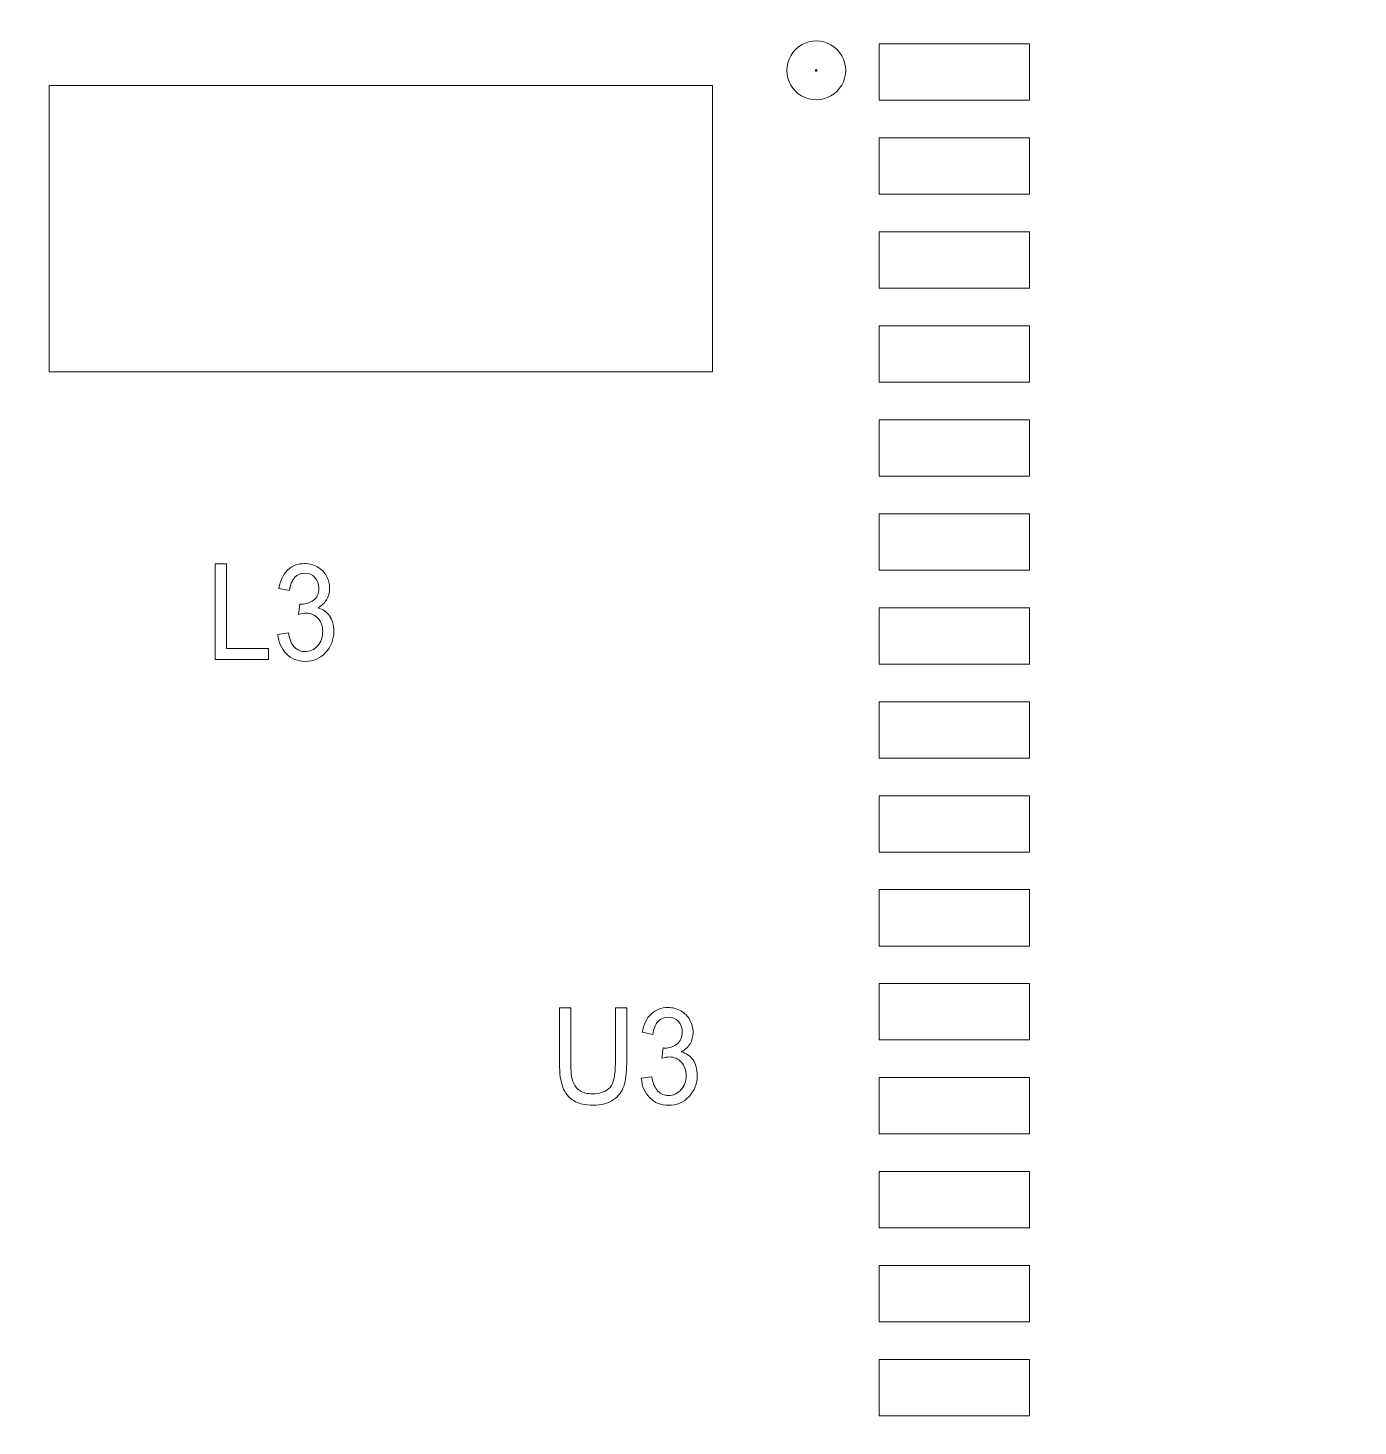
# Model space of a CAD drawing. Header units: millimetres. Extents: x -90 to 99, y -65 to 67.
# Drawn here: x -46.79 to -39.71, y -4.62 to 2.82 of the extents above; entities that cross this region are included whole.
import ezdxf

# ---------------------------------------------------------------- set-up
doc = ezdxf.new("R2010")
doc.units = ezdxf.units.MM
doc.header["$MEASUREMENT"] = 0
for name, color, linetype in [('BG_OUTLINE', 7, 'Continuous'), ('PG_SILKSCREEN_TOP', 7, 'Continuous'), ('PIN_TOP', 7, 'Continuous'), ('RD_SILKSCREEN_TOP', 7, 'Continuous')]:
    doc.layers.add(name, color=color, linetype=linetype)

msp = doc.modelspace()

# ---------------------------------------------------------------- linework, layer by layer
at = {"layer": 'BG_OUTLINE', "color": 3, "lineweight": 9}
msp.add_open_spline([(-71.7269, -61.8795), (-71.7269, -61.8795), (-71.7343, 42.2681), (-71.7343, 42.2681), (-71.7343, 42.2681), (-71.7348, 43.0066), (-71.4419, 43.715), (-70.92, 44.2375), (-70.92, 44.2375), (-70.3982, 44.76), (-69.6866, 45.0538), (-68.9482, 45.0543), (-68.9482, 45.0543), (-68.9482, 45.0543), (75.2046, 45.0543), (75.2046, 45.0543), (75.2046, 45.0543), (76.8319, 45.0552), (78.1763, 43.7805), (78.2661, 42.1556), (78.2661, 42.1556), (78.2661, 42.1556), (78.2661, 31.2814), (78.2661, 31.2814), (78.2661, 31.2814), (78.2661, 31.2814), (72.2646, 31.2814), (72.2646, 31.2814), (72.2646, 31.2814), (72.2646, 31.2814), (72.2646, 26.9814), (72.2646, 26.9814), (72.2646, 26.9814), (72.2646, 26.9814), (78.2661, 26.9814), (78.2661, 26.9814), (78.2661, 26.9814), (78.2661, 26.9814), (78.2661, 18.6553), (78.2661, 18.6553), (78.2661, 18.6553), (78.2661, 18.6553), (72.2496, 18.6553), (72.2496, 18.6553), (72.2496, 18.6553), (72.2496, 18.6553), (72.2496, 14.3553), (72.2496, 14.3553), (72.2496, 14.3553), (72.2496, 14.3553), (78.2661, 14.3553), (78.2661, 14.3553), (78.2661, 14.3553), (78.2661, 14.3553), (78.2661, 9.255), (78.2661, 9.255), (78.2661, 9.255), (78.2661, 9.255), (72.2648, 9.255), (72.2648, 9.255), (72.2648, 9.255), (72.2648, 9.255), (72.2648, 4.955), (72.2648, 4.955), (72.2648, 4.955), (72.2648, 4.955), (78.2661, 4.955), (78.2661, 4.955), (78.2661, 4.955), (78.2661, 4.955), (78.2661, -3.3762), (78.2661, -3.3762), (78.2661, -3.3762), (78.2661, -3.3762), (72.2445, -3.3762), (72.2445, -3.3762), (72.2445, -3.3762), (72.2445, -3.3762), (72.2445, -7.6762), (72.2445, -7.6762), (72.2445, -7.6762), (72.2445, -7.6762), (78.2661, -7.6762), (78.2661, -7.6762), (78.2661, -7.6762), (78.2661, -7.6762), (78.2661, -12.7615), (78.2661, -12.7615), (78.2661, -12.7615), (78.2661, -12.7615), (72.2651, -12.7615), (72.2651, -12.7615), (72.2651, -12.7615), (72.2651, -12.7615), (72.2651, -17.0615), (72.2651, -17.0615), (72.2651, -17.0615), (72.2651, -17.0615), (78.2661, -17.0615), (78.2661, -17.0615), (78.2661, -17.0615), (78.2661, -17.0615), (78.2661, -25.4097), (78.2661, -25.4097), (78.2661, -25.4097), (78.2661, -25.4097), (72.2656, -25.4097), (72.2656, -25.4097), (72.2656, -25.4097), (72.2656, -25.4097), (72.2656, -29.7097), (72.2656, -29.7097), (72.2656, -29.7097), (72.2656, -29.7097), (78.2661, -29.7097), (78.2661, -29.7097), (78.2661, -29.7097), (78.2661, -29.7097), (78.2661, -34.793), (78.2661, -34.793), (78.2661, -34.793), (78.2661, -34.793), (72.2679, -34.793), (72.2679, -34.793), (72.2679, -34.793), (72.2679, -34.793), (72.2679, -39.0929), (72.2679, -39.0929), (72.2679, -39.0929), (72.2679, -39.0929), (78.2661, -39.0929), (78.2661, -39.0929), (78.2661, -39.0929), (78.2661, -39.0929), (78.2661, -47.4269), (78.2661, -47.4269), (78.2661, -47.4269), (78.2661, -47.4269), (72.2679, -47.4269), (72.2679, -47.4269), (72.2679, -47.4269), (72.2679, -47.4269), (72.2679, -51.7269), (72.2679, -51.7269), (72.2679, -51.7269), (72.2679, -51.7269), (78.2661, -51.7269), (78.2661, -51.7269), (78.2661, -51.7269), (78.2661, -51.7269), (78.2661, -51.8138), (78.2661, -51.8138), (78.2661, -51.8138), (78.2661, -51.8138), (78.2656, -61.8468), (78.2656, -61.8468), (78.2656, -61.8468), (78.2661, -62.6669), (77.9407, -63.4536), (77.3612, -64.0339), (77.3612, -64.0339), (76.7817, -64.6142), (75.9915, -64.9405), (75.1713, -64.941), (75.1713, -64.941), (75.1713, -64.941), (-68.6609, -64.9456), (-68.6609, -64.9456), (-68.6609, -64.9456), (-69.4735, -64.9461), (-70.2531, -64.6237), (-70.8281, -64.0495), (-70.8281, -64.0495), (-71.4031, -63.4752), (-71.7264, -62.6922), (-71.7269, -61.8795)], degree=3, knots=[0, 0, 0, 0, 0.022727, 0.022727, 0.022727, 0.022727, 0.045455, 0.045455, 0.045455, 0.045455, 0.068182, 0.068182, 0.068182, 0.068182, 0.090909, 0.090909, 0.090909, 0.090909, 0.113636, 0.113636, 0.113636, 0.113636, 0.136364, 0.136364, 0.136364, 0.136364, 0.159091, 0.159091, 0.159091, 0.159091, 0.181818, 0.181818, 0.181818, 0.181818, 0.204545, 0.204545, 0.204545, 0.204545, 0.227273, 0.227273, 0.227273, 0.227273, 0.25, 0.25, 0.25, 0.25, 0.272727, 0.272727, 0.272727, 0.272727, 0.295455, 0.295455, 0.295455, 0.295455, 0.318182, 0.318182, 0.318182, 0.318182, 0.340909, 0.340909, 0.340909, 0.340909, 0.363636, 0.363636, 0.363636, 0.363636, 0.386364, 0.386364, 0.386364, 0.386364, 0.409091, 0.409091, 0.409091, 0.409091, 0.431818, 0.431818, 0.431818, 0.431818, 0.454545, 0.454545, 0.454545, 0.454545, 0.477273, 0.477273, 0.477273, 0.477273, 0.5, 0.5, 0.5, 0.5, 0.522727, 0.522727, 0.522727, 0.522727, 0.545455, 0.545455, 0.545455, 0.545455, 0.568182, 0.568182, 0.568182, 0.568182, 0.590909, 0.590909, 0.590909, 0.590909, 0.613636, 0.613636, 0.613636, 0.613636, 0.636364, 0.636364, 0.636364, 0.636364, 0.659091, 0.659091, 0.659091, 0.659091, 0.681818, 0.681818, 0.681818, 0.681818, 0.704545, 0.704545, 0.704545, 0.704545, 0.727273, 0.727273, 0.727273, 0.727273, 0.75, 0.75, 0.75, 0.75, 0.772727, 0.772727, 0.772727, 0.772727, 0.795455, 0.795455, 0.795455, 0.795455, 0.818182, 0.818182, 0.818182, 0.818182, 0.840909, 0.840909, 0.840909, 0.840909, 0.863636, 0.863636, 0.863636, 0.863636, 0.886364, 0.886364, 0.886364, 0.886364, 0.909091, 0.909091, 0.909091, 0.909091, 0.931818, 0.931818, 0.931818, 0.931818, 0.954545, 0.954545, 0.954545, 0.954545, 0.977273, 0.977273, 0.977273, 0.977273, 1, 1, 1, 1], dxfattribs=at)
at = {"layer": 'PG_SILKSCREEN_TOP', "color": 6, "lineweight": 9}
for points in [[(-42.75, 2.5956), (-42.75, 2.6515), (-42.7202, 2.7032), (-42.6719, 2.7311), (-42.6719, 2.7311), (-42.6234, 2.7591), (-42.5637, 2.7591), (-42.5153, 2.7311), (-42.5153, 2.7311), (-42.4669, 2.7032), (-42.4371, 2.6515), (-42.4371, 2.5956)], [(-42.4371, 2.5956), (-42.4371, 2.5397), (-42.4669, 2.4881), (-42.5153, 2.4601), (-42.5153, 2.4601), (-42.5637, 2.4322), (-42.6234, 2.4322), (-42.6719, 2.4601), (-42.6719, 2.4601), (-42.7202, 2.4881), (-42.75, 2.5397), (-42.75, 2.5956)], [(-42.5895, 2.5956), (-42.5895, 2.5971), (-42.5902, 2.5984), (-42.5915, 2.5992), (-42.5915, 2.5992), (-42.5928, 2.5999), (-42.5943, 2.5999), (-42.5957, 2.5992), (-42.5957, 2.5992), (-42.5968, 2.5984), (-42.5976, 2.5971), (-42.5976, 2.5956)], [(-42.5976, 2.5956), (-42.5976, 2.5942), (-42.5968, 2.5928), (-42.5957, 2.5921), (-42.5957, 2.5921), (-42.5943, 2.5914), (-42.5928, 2.5914), (-42.5915, 2.5921), (-42.5915, 2.5921), (-42.5902, 2.5928), (-42.5895, 2.5942), (-42.5895, 2.5956)]]:
    msp.add_open_spline(points, degree=3, knots=[0, 0, 0, 0, 0.333333, 0.333333, 0.333333, 0.333333, 0.666667, 0.666667, 0.666667, 0.666667, 1, 1, 1, 1], dxfattribs=at)
at = {"layer": 'PIN_TOP', "lineweight": 9}
for points in [[(-42.2595, 2.7365), (-42.2595, 2.7365), (-41.4594, 2.7365), (-41.4594, 2.7365), (-41.4594, 2.7365), (-41.4594, 2.7365), (-41.4594, 2.4365), (-41.4594, 2.4365), (-41.4594, 2.4365), (-41.4594, 2.4365), (-42.2595, 2.4365), (-42.2595, 2.4365), (-42.2595, 2.4365), (-42.2595, 2.4365), (-42.2595, 2.7365), (-42.2595, 2.7365)], [(-46.6771, 0.9911), (-46.6771, 0.9911), (-46.6771, 2.5151), (-46.6771, 2.5151), (-46.6771, 2.5151), (-46.6771, 2.5151), (-43.1465, 2.5151), (-43.1465, 2.5151), (-43.1465, 2.5151), (-43.1465, 2.5151), (-43.1465, 0.9911), (-43.1465, 0.9911), (-43.1465, 0.9911), (-43.1465, 0.9911), (-46.6771, 0.9911), (-46.6771, 0.9911)], [(-42.2595, 2.2363), (-42.2595, 2.2363), (-41.4594, 2.2363), (-41.4594, 2.2363), (-41.4594, 2.2363), (-41.4594, 2.2363), (-41.4594, 1.9364), (-41.4594, 1.9364), (-41.4594, 1.9364), (-41.4594, 1.9364), (-42.2595, 1.9364), (-42.2595, 1.9364), (-42.2595, 1.9364), (-42.2595, 1.9364), (-42.2595, 2.2363), (-42.2595, 2.2363)], [(-42.2595, 1.7365), (-42.2595, 1.7365), (-41.4594, 1.7365), (-41.4594, 1.7365), (-41.4594, 1.7365), (-41.4594, 1.7365), (-41.4594, 1.4365), (-41.4594, 1.4365), (-41.4594, 1.4365), (-41.4594, 1.4365), (-42.2595, 1.4365), (-42.2595, 1.4365), (-42.2595, 1.4365), (-42.2595, 1.4365), (-42.2595, 1.7365), (-42.2595, 1.7365)], [(-42.2595, 1.2364), (-42.2595, 1.2364), (-41.4594, 1.2364), (-41.4594, 1.2364), (-41.4594, 1.2364), (-41.4594, 1.2364), (-41.4594, 0.9364), (-41.4594, 0.9364), (-41.4594, 0.9364), (-41.4594, 0.9364), (-42.2595, 0.9364), (-42.2595, 0.9364), (-42.2595, 0.9364), (-42.2595, 0.9364), (-42.2595, 1.2364), (-42.2595, 1.2364)], [(-42.2595, 0.7366), (-42.2595, 0.7366), (-41.4594, 0.7366), (-41.4594, 0.7366), (-41.4594, 0.7366), (-41.4594, 0.7366), (-41.4594, 0.4366), (-41.4594, 0.4366), (-41.4594, 0.4366), (-41.4594, 0.4366), (-42.2595, 0.4366), (-42.2595, 0.4366), (-42.2595, 0.4366), (-42.2595, 0.4366), (-42.2595, 0.7366), (-42.2595, 0.7366)], [(-42.2595, 0.2365), (-42.2595, 0.2365), (-41.4594, 0.2365), (-41.4594, 0.2365), (-41.4594, 0.2365), (-41.4594, 0.2365), (-41.4594, -0.0635), (-41.4594, -0.0635), (-41.4594, -0.0635), (-41.4594, -0.0635), (-42.2595, -0.0635), (-42.2595, -0.0635), (-42.2595, -0.0635), (-42.2595, -0.0635), (-42.2595, 0.2365), (-42.2595, 0.2365)], [(-42.2595, -0.2634), (-42.2595, -0.2634), (-41.4594, -0.2634), (-41.4594, -0.2634), (-41.4594, -0.2634), (-41.4594, -0.2634), (-41.4594, -0.5634), (-41.4594, -0.5634), (-41.4594, -0.5634), (-41.4594, -0.5634), (-42.2595, -0.5634), (-42.2595, -0.5634), (-42.2595, -0.5634), (-42.2595, -0.5634), (-42.2595, -0.2634), (-42.2595, -0.2634)], [(-42.2595, -0.7635), (-42.2595, -0.7635), (-41.4594, -0.7635), (-41.4594, -0.7635), (-41.4594, -0.7635), (-41.4594, -0.7635), (-41.4594, -1.0635), (-41.4594, -1.0635), (-41.4594, -1.0635), (-41.4594, -1.0635), (-42.2595, -1.0635), (-42.2595, -1.0635), (-42.2595, -1.0635), (-42.2595, -1.0635), (-42.2595, -0.7635), (-42.2595, -0.7635)], [(-42.2595, -1.2634), (-42.2595, -1.2634), (-41.4594, -1.2634), (-41.4594, -1.2634), (-41.4594, -1.2634), (-41.4594, -1.2634), (-41.4594, -1.5633), (-41.4594, -1.5633), (-41.4594, -1.5633), (-41.4594, -1.5633), (-42.2595, -1.5633), (-42.2595, -1.5633), (-42.2595, -1.5633), (-42.2595, -1.5633), (-42.2595, -1.2634), (-42.2595, -1.2634)], [(-42.2595, -1.7634), (-42.2595, -1.7634), (-41.4594, -1.7634), (-41.4594, -1.7634), (-41.4594, -1.7634), (-41.4594, -1.7634), (-41.4594, -2.0634), (-41.4594, -2.0634), (-41.4594, -2.0634), (-41.4594, -2.0634), (-42.2595, -2.0634), (-42.2595, -2.0634), (-42.2595, -2.0634), (-42.2595, -2.0634), (-42.2595, -1.7634), (-42.2595, -1.7634)], [(-42.2595, -2.2633), (-42.2595, -2.2633), (-41.4594, -2.2633), (-41.4594, -2.2633), (-41.4594, -2.2633), (-41.4594, -2.2633), (-41.4594, -2.5633), (-41.4594, -2.5633), (-41.4594, -2.5633), (-41.4594, -2.5633), (-42.2595, -2.5633), (-42.2595, -2.5633), (-42.2595, -2.5633), (-42.2595, -2.5633), (-42.2595, -2.2633), (-42.2595, -2.2633)], [(-42.2595, -2.7634), (-42.2595, -2.7634), (-41.4594, -2.7634), (-41.4594, -2.7634), (-41.4594, -2.7634), (-41.4594, -2.7634), (-41.4594, -3.0634), (-41.4594, -3.0634), (-41.4594, -3.0634), (-41.4594, -3.0634), (-42.2595, -3.0634), (-42.2595, -3.0634), (-42.2595, -3.0634), (-42.2595, -3.0634), (-42.2595, -2.7634), (-42.2595, -2.7634)], [(-42.2595, -3.2633), (-42.2595, -3.2633), (-41.4594, -3.2633), (-41.4594, -3.2633), (-41.4594, -3.2633), (-41.4594, -3.2633), (-41.4594, -3.5633), (-41.4594, -3.5633), (-41.4594, -3.5633), (-41.4594, -3.5633), (-42.2595, -3.5633), (-42.2595, -3.5633), (-42.2595, -3.5633), (-42.2595, -3.5633), (-42.2595, -3.2633), (-42.2595, -3.2633)], [(-42.2595, -3.7634), (-42.2595, -3.7634), (-41.4594, -3.7634), (-41.4594, -3.7634), (-41.4594, -3.7634), (-41.4594, -3.7634), (-41.4594, -4.0634), (-41.4594, -4.0634), (-41.4594, -4.0634), (-41.4594, -4.0634), (-42.2595, -4.0634), (-42.2595, -4.0634), (-42.2595, -4.0634), (-42.2595, -4.0634), (-42.2595, -3.7634), (-42.2595, -3.7634)], [(-42.2595, -4.2633), (-42.2595, -4.2633), (-41.4594, -4.2633), (-41.4594, -4.2633), (-41.4594, -4.2633), (-41.4594, -4.2633), (-41.4594, -4.5633), (-41.4594, -4.5633), (-41.4594, -4.5633), (-41.4594, -4.5633), (-42.2595, -4.5633), (-42.2595, -4.5633), (-42.2595, -4.5633), (-42.2595, -4.5633), (-42.2595, -4.2633), (-42.2595, -4.2633)]]:
    msp.add_open_spline(points, degree=3, knots=[0, 0, 0, 0, 0.25, 0.25, 0.25, 0.25, 0.5, 0.5, 0.5, 0.5, 0.75, 0.75, 0.75, 0.75, 1, 1, 1, 1], dxfattribs=at)
at = {"layer": 'RD_SILKSCREEN_TOP', "color": 8, "lineweight": 9}
for points, knots in [([(-45.7925, -0.5396), (-45.7925, -0.5396), (-45.7925, -0.0305), (-45.7925, -0.0305), (-45.7925, -0.0305), (-45.7925, -0.0305), (-45.7322, -0.0305), (-45.7322, -0.0305), (-45.7322, -0.0305), (-45.7322, -0.0305), (-45.7322, -0.4795), (-45.7322, -0.4795), (-45.7322, -0.4795), (-45.7322, -0.4795), (-45.5084, -0.4795), (-45.5084, -0.4795), (-45.5084, -0.4795), (-45.5084, -0.4795), (-45.5084, -0.5396), (-45.5084, -0.5396), (-45.5084, -0.5396), (-45.5084, -0.5396), (-45.7925, -0.5396), (-45.7925, -0.5396)], [0, 0, 0, 0, 0.166667, 0.166667, 0.166667, 0.166667, 0.333333, 0.333333, 0.333333, 0.333333, 0.5, 0.5, 0.5, 0.5, 0.666667, 0.666667, 0.666667, 0.666667, 0.833333, 0.833333, 0.833333, 0.833333, 1, 1, 1, 1]), ([(-45.4591, -0.4052), (-45.4591, -0.4052), (-45.4035, -0.3969), (-45.4035, -0.3969), (-45.4035, -0.3969), (-45.3969, -0.4323), (-45.386, -0.4578), (-45.3706, -0.4735), (-45.3706, -0.4735), (-45.3552, -0.4891), (-45.3365, -0.4969), (-45.3144, -0.4969), (-45.3144, -0.4969), (-45.2881, -0.4969), (-45.2659, -0.4867), (-45.2478, -0.4663), (-45.2478, -0.4663), (-45.2298, -0.446), (-45.2207, -0.4207), (-45.2207, -0.3906), (-45.2207, -0.3906), (-45.2207, -0.3619), (-45.229, -0.3382), (-45.2458, -0.3196), (-45.2458, -0.3196), (-45.2626, -0.301), (-45.2838, -0.2916), (-45.3097, -0.2916), (-45.3097, -0.2916), (-45.3203, -0.2916), (-45.3335, -0.294), (-45.3491, -0.2986), (-45.3491, -0.2986), (-45.3491, -0.2986), (-45.3429, -0.2437), (-45.3429, -0.2437), (-45.3429, -0.2437), (-45.3391, -0.2442), (-45.3362, -0.2445), (-45.3338, -0.2445), (-45.3338, -0.2445), (-45.3101, -0.2445), (-45.2887, -0.2375), (-45.2697, -0.2236), (-45.2697, -0.2236), (-45.2506, -0.2097), (-45.2412, -0.1883), (-45.2412, -0.1593), (-45.2412, -0.1593), (-45.2412, -0.1365), (-45.2481, -0.1174), (-45.262, -0.1024), (-45.262, -0.1024), (-45.2758, -0.0874), (-45.2937, -0.0798), (-45.3156, -0.0798), (-45.3156, -0.0798), (-45.3373, -0.0798), (-45.3554, -0.0875), (-45.3699, -0.1027), (-45.3699, -0.1027), (-45.3843, -0.118), (-45.3937, -0.141), (-45.3978, -0.1716), (-45.3978, -0.1716), (-45.3978, -0.1716), (-45.4535, -0.1604), (-45.4535, -0.1604), (-45.4535, -0.1604), (-45.4468, -0.1185), (-45.4312, -0.086), (-45.4071, -0.063), (-45.4071, -0.063), (-45.3829, -0.04), (-45.3528, -0.0284), (-45.3168, -0.0284), (-45.3168, -0.0284), (-45.2922, -0.0284), (-45.2693, -0.0344), (-45.2483, -0.0463), (-45.2483, -0.0463), (-45.2275, -0.0582), (-45.2115, -0.0745), (-45.2004, -0.0951), (-45.2004, -0.0951), (-45.1894, -0.1157), (-45.1837, -0.1375), (-45.1837, -0.1608), (-45.1837, -0.1608), (-45.1837, -0.1827), (-45.189, -0.2027), (-45.1996, -0.2209), (-45.1996, -0.2209), (-45.2102, -0.2389), (-45.2258, -0.2532), (-45.2464, -0.2639), (-45.2464, -0.2639), (-45.2196, -0.2708), (-45.1987, -0.2852), (-45.1837, -0.3072), (-45.1837, -0.3072), (-45.1689, -0.329), (-45.1615, -0.3563), (-45.1615, -0.3892), (-45.1615, -0.3892), (-45.1615, -0.4336), (-45.1759, -0.4713), (-45.2049, -0.5023), (-45.2049, -0.5023), (-45.2338, -0.5332), (-45.2704, -0.5486), (-45.3146, -0.5486), (-45.3146, -0.5486), (-45.3547, -0.5486), (-45.3877, -0.5353), (-45.414, -0.5087), (-45.414, -0.5087), (-45.4404, -0.4821), (-45.4555, -0.4476), (-45.4591, -0.4052)], [0, 0, 0, 0, 0.033333, 0.033333, 0.033333, 0.033333, 0.066667, 0.066667, 0.066667, 0.066667, 0.1, 0.1, 0.1, 0.1, 0.133333, 0.133333, 0.133333, 0.133333, 0.166667, 0.166667, 0.166667, 0.166667, 0.2, 0.2, 0.2, 0.2, 0.233333, 0.233333, 0.233333, 0.233333, 0.266667, 0.266667, 0.266667, 0.266667, 0.3, 0.3, 0.3, 0.3, 0.333333, 0.333333, 0.333333, 0.333333, 0.366667, 0.366667, 0.366667, 0.366667, 0.4, 0.4, 0.4, 0.4, 0.433333, 0.433333, 0.433333, 0.433333, 0.466667, 0.466667, 0.466667, 0.466667, 0.5, 0.5, 0.5, 0.5, 0.533333, 0.533333, 0.533333, 0.533333, 0.566667, 0.566667, 0.566667, 0.566667, 0.6, 0.6, 0.6, 0.6, 0.633333, 0.633333, 0.633333, 0.633333, 0.666667, 0.666667, 0.666667, 0.666667, 0.7, 0.7, 0.7, 0.7, 0.733333, 0.733333, 0.733333, 0.733333, 0.766667, 0.766667, 0.766667, 0.766667, 0.8, 0.8, 0.8, 0.8, 0.833333, 0.833333, 0.833333, 0.833333, 0.866667, 0.866667, 0.866667, 0.866667, 0.9, 0.9, 0.9, 0.9, 0.933333, 0.933333, 0.933333, 0.933333, 0.966667, 0.966667, 0.966667, 0.966667, 1, 1, 1, 1]), ([(-43.6629, -2.3926), (-43.6629, -2.3926), (-43.6026, -2.3926), (-43.6026, -2.3926), (-43.6026, -2.3926), (-43.6026, -2.3926), (-43.6026, -2.6868), (-43.6026, -2.6868), (-43.6026, -2.6868), (-43.6026, -2.7379), (-43.6079, -2.7785), (-43.6182, -2.8087), (-43.6182, -2.8087), (-43.6286, -2.8388), (-43.6472, -2.8632), (-43.6742, -2.882), (-43.6742, -2.882), (-43.7012, -2.901), (-43.7365, -2.9104), (-43.7804, -2.9104), (-43.7804, -2.9104), (-43.8229, -2.9104), (-43.8579, -2.9022), (-43.8848, -2.8857), (-43.8848, -2.8857), (-43.9119, -2.8693), (-43.9313, -2.8455), (-43.9428, -2.8143), (-43.9428, -2.8143), (-43.9545, -2.7832), (-43.9602, -2.7407), (-43.9602, -2.6868), (-43.9602, -2.6868), (-43.9602, -2.6868), (-43.9602, -2.3926), (-43.9602, -2.3926), (-43.9602, -2.3926), (-43.9602, -2.3926), (-43.9, -2.3926), (-43.9, -2.3926), (-43.9, -2.3926), (-43.9, -2.3926), (-43.9, -2.6864), (-43.9, -2.6864), (-43.9, -2.6864), (-43.9, -2.7307), (-43.8964, -2.7633), (-43.889, -2.7841), (-43.889, -2.7841), (-43.8817, -2.8051), (-43.869, -2.8212), (-43.8513, -2.8326), (-43.8513, -2.8326), (-43.8333, -2.844), (-43.8114, -2.8497), (-43.7856, -2.8497), (-43.7856, -2.8497), (-43.7414, -2.8497), (-43.7098, -2.8384), (-43.691, -2.8159), (-43.691, -2.8159), (-43.6722, -2.7935), (-43.6629, -2.7503), (-43.6629, -2.6864), (-43.6629, -2.6864), (-43.6629, -2.6864), (-43.6629, -2.3926), (-43.6629, -2.3926)], [0, 0, 0, 0, 0.058824, 0.058824, 0.058824, 0.058824, 0.117647, 0.117647, 0.117647, 0.117647, 0.176471, 0.176471, 0.176471, 0.176471, 0.235294, 0.235294, 0.235294, 0.235294, 0.294118, 0.294118, 0.294118, 0.294118, 0.352941, 0.352941, 0.352941, 0.352941, 0.411765, 0.411765, 0.411765, 0.411765, 0.470588, 0.470588, 0.470588, 0.470588, 0.529412, 0.529412, 0.529412, 0.529412, 0.588235, 0.588235, 0.588235, 0.588235, 0.647059, 0.647059, 0.647059, 0.647059, 0.705882, 0.705882, 0.705882, 0.705882, 0.764706, 0.764706, 0.764706, 0.764706, 0.823529, 0.823529, 0.823529, 0.823529, 0.882353, 0.882353, 0.882353, 0.882353, 0.941176, 0.941176, 0.941176, 0.941176, 1, 1, 1, 1]), ([(-43.5248, -2.7673), (-43.5248, -2.7673), (-43.4692, -2.759), (-43.4692, -2.759), (-43.4692, -2.759), (-43.4626, -2.7944), (-43.4517, -2.8199), (-43.4363, -2.8356), (-43.4363, -2.8356), (-43.4209, -2.8512), (-43.4021, -2.859), (-43.3801, -2.859), (-43.3801, -2.859), (-43.3538, -2.859), (-43.3316, -2.8488), (-43.3136, -2.8284), (-43.3136, -2.8284), (-43.2955, -2.8081), (-43.2864, -2.7828), (-43.2864, -2.7527), (-43.2864, -2.7527), (-43.2864, -2.724), (-43.2947, -2.7003), (-43.3115, -2.6817), (-43.3115, -2.6817), (-43.3283, -2.6631), (-43.3495, -2.6537), (-43.3754, -2.6537), (-43.3754, -2.6537), (-43.386, -2.6537), (-43.3991, -2.6561), (-43.4148, -2.6607), (-43.4148, -2.6607), (-43.4148, -2.6607), (-43.4086, -2.6058), (-43.4086, -2.6058), (-43.4086, -2.6058), (-43.4048, -2.6063), (-43.402, -2.6066), (-43.3995, -2.6066), (-43.3995, -2.6066), (-43.3758, -2.6066), (-43.3544, -2.5996), (-43.3354, -2.5857), (-43.3354, -2.5857), (-43.3163, -2.5718), (-43.3069, -2.5504), (-43.3069, -2.5214), (-43.3069, -2.5214), (-43.3069, -2.4986), (-43.3138, -2.4795), (-43.3277, -2.4645), (-43.3277, -2.4645), (-43.3415, -2.4495), (-43.3594, -2.4419), (-43.3813, -2.4419), (-43.3813, -2.4419), (-43.403, -2.4419), (-43.4211, -2.4496), (-43.4356, -2.4648), (-43.4356, -2.4648), (-43.45, -2.4801), (-43.4594, -2.5031), (-43.4635, -2.5337), (-43.4635, -2.5337), (-43.4635, -2.5337), (-43.5193, -2.5225), (-43.5193, -2.5225), (-43.5193, -2.5225), (-43.5125, -2.4806), (-43.4969, -2.4481), (-43.4728, -2.4251), (-43.4728, -2.4251), (-43.4486, -2.4021), (-43.4185, -2.3905), (-43.3825, -2.3905), (-43.3825, -2.3905), (-43.3579, -2.3905), (-43.335, -2.3965), (-43.314, -2.4084), (-43.314, -2.4084), (-43.2932, -2.4203), (-43.2772, -2.4366), (-43.2661, -2.4572), (-43.2661, -2.4572), (-43.2551, -2.4778), (-43.2494, -2.4996), (-43.2494, -2.5229), (-43.2494, -2.5229), (-43.2494, -2.5448), (-43.2547, -2.5648), (-43.2653, -2.583), (-43.2653, -2.583), (-43.2759, -2.601), (-43.2915, -2.6153), (-43.3121, -2.626), (-43.3121, -2.626), (-43.2853, -2.6329), (-43.2644, -2.6473), (-43.2494, -2.6693), (-43.2494, -2.6693), (-43.2346, -2.6911), (-43.2272, -2.7184), (-43.2272, -2.7513), (-43.2272, -2.7513), (-43.2272, -2.7957), (-43.2416, -2.8334), (-43.2706, -2.8644), (-43.2706, -2.8644), (-43.2995, -2.8953), (-43.3361, -2.9107), (-43.3803, -2.9107), (-43.3803, -2.9107), (-43.4204, -2.9107), (-43.4534, -2.8974), (-43.4797, -2.8708), (-43.4797, -2.8708), (-43.5061, -2.8442), (-43.5211, -2.8097), (-43.5248, -2.7673)], [0, 0, 0, 0, 0.033333, 0.033333, 0.033333, 0.033333, 0.066667, 0.066667, 0.066667, 0.066667, 0.1, 0.1, 0.1, 0.1, 0.133333, 0.133333, 0.133333, 0.133333, 0.166667, 0.166667, 0.166667, 0.166667, 0.2, 0.2, 0.2, 0.2, 0.233333, 0.233333, 0.233333, 0.233333, 0.266667, 0.266667, 0.266667, 0.266667, 0.3, 0.3, 0.3, 0.3, 0.333333, 0.333333, 0.333333, 0.333333, 0.366667, 0.366667, 0.366667, 0.366667, 0.4, 0.4, 0.4, 0.4, 0.433333, 0.433333, 0.433333, 0.433333, 0.466667, 0.466667, 0.466667, 0.466667, 0.5, 0.5, 0.5, 0.5, 0.533333, 0.533333, 0.533333, 0.533333, 0.566667, 0.566667, 0.566667, 0.566667, 0.6, 0.6, 0.6, 0.6, 0.633333, 0.633333, 0.633333, 0.633333, 0.666667, 0.666667, 0.666667, 0.666667, 0.7, 0.7, 0.7, 0.7, 0.733333, 0.733333, 0.733333, 0.733333, 0.766667, 0.766667, 0.766667, 0.766667, 0.8, 0.8, 0.8, 0.8, 0.833333, 0.833333, 0.833333, 0.833333, 0.866667, 0.866667, 0.866667, 0.866667, 0.9, 0.9, 0.9, 0.9, 0.933333, 0.933333, 0.933333, 0.933333, 0.966667, 0.966667, 0.966667, 0.966667, 1, 1, 1, 1])]:
    msp.add_open_spline(points, degree=3, knots=knots, dxfattribs=at)

doc.saveas('drawing.dxf')
